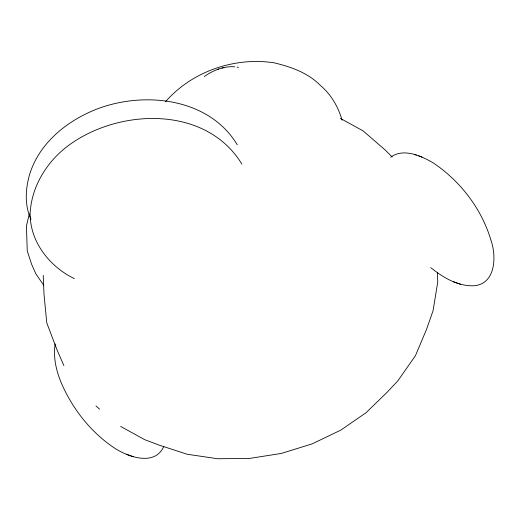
<?xml version="1.0" encoding="UTF-8"?>
<svg xmlns="http://www.w3.org/2000/svg" width="520" height="520" viewBox="0 0 520 520"><rect width="100%" height="100%" fill="white"/><g stroke="black" fill="none" stroke-linecap="round" stroke-linejoin="round"><path stroke-width="0.78" d="M55.172 343.922C52.111 363.688 60.216 383.286 69.966 400.069C81.282 419.49 96.837 436.579 115.733 448.864C129.448 457.392 155.168 466.128 163.813 446.375M29.322 213.869L26.416 226.05L27.268 250.991L31.597 264.219L35.88 273.891L43.803 285.356M165.484 101.77C191.847 71.468 234.598 56.739 274.137 62.823C290.901 66.833 307.957 72.774 320.288 85.365C331.019 94.322 338.286 106.834 342.069 120.205M390.767 157.151C403.41 147.894 420.596 155.714 432.582 162.468C460.018 180.667 481.507 208.5 490.925 240.123C496.516 255.866 495.989 283.524 474.442 285.74C458.036 286.631 443.112 277.524 430.768 267.644M204.308 76.518C213.135 70.362 223.867 65.897 234.774 66.814M222.034 68.107L223.899 67.581M218.049 69.251L218.829 69.03M237.114 67.126L238.492 67.353M453.31 281.704L460.454 284.219M126.315 454.246L133.452 456.762M418.724 155.916L422 157.085M414.863 154.57L416.397 155.129M340.438 118.417L363.097 130.871L384.95 149.799L392.178 156.969M120.647 426.446L144.722 439.679L159.302 445.178L187.148 454.246L217.549 458.738L249.333 458.465L281.281 453.447L312.169 443.872L340.808 430.112L366.093 412.692L387.062 392.288L397.793 380.906L415.389 355.784L426.615 329.18L433.075 310.655L437.762 281.918L437.372 272.526M74.399 278.642C49.575 266.734 29.751 241.56 30.134 213.181C31.506 187.869 45.084 164.651 64.389 148.681C114.302 108.27 205.212 103.701 241.865 164.112M95.96 405.964L99.606 409.116M237.263 144.8C208.923 97.539 143.273 90.747 95.674 109.538C66.417 121.309 39.279 143.24 29.679 174.252C25.422 188.864 24.388 205.25 31.031 219.323M63.876 365.586L56.979 349.804L46.768 322.861L43.998 294.183L43.212 275.405"/></g></svg>
